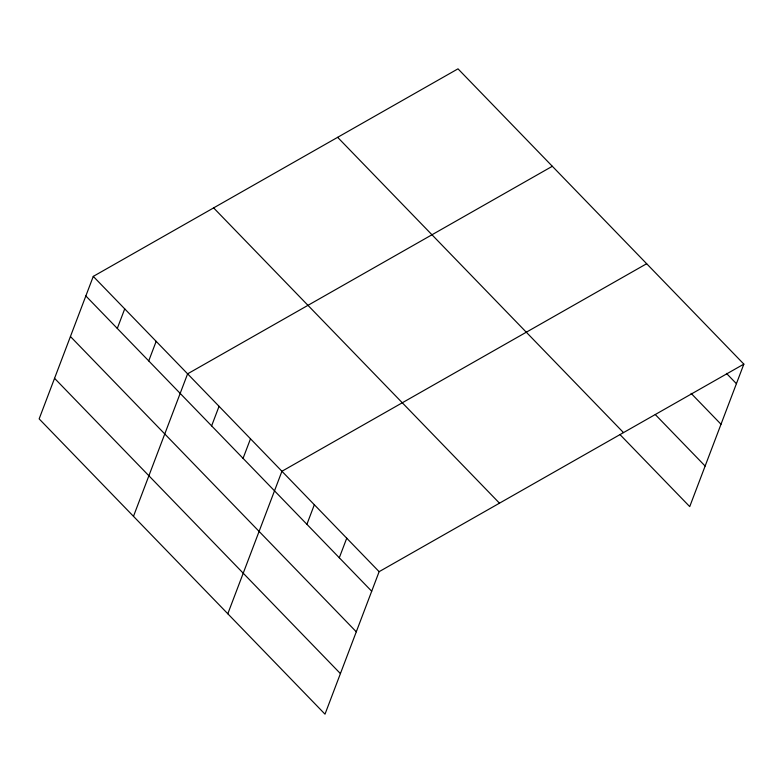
<?xml version="1.0" encoding="UTF-8"?>
<svg xmlns="http://www.w3.org/2000/svg" width="783" height="783" viewBox="0 0 783 783"><rect width="100%" height="100%" fill="white"/><g stroke="black" fill="none" stroke-linecap="round" stroke-linejoin="round"><path stroke-width="1.17" d="M93.275 276.389L39.15 418.885L325.004 714.165L379.129 571.668L743.85 364.115L457.996 68.835L93.275 276.389L379.129 571.668M117.293 328.439L124.722 308.874M148.731 360.914L156.169 341.349M133.482 516.33L187.607 373.834L552.328 166.28M211.625 425.874L219.054 406.308M243.063 458.358L250.501 438.793M227.814 613.764L281.939 471.268L646.66 263.724M306.907 524.307L314.335 504.741M339.303 557.77L346.732 538.205M743.85 364.115L689.725 506.611L619.94 434.536M726.448 373.383L736.421 383.68M691.105 393.36L721.006 424.249M655.293 414.559L705.131 466.042M337.639 137.328L623.493 432.608M213.632 207.896L499.485 503.175M85.846 295.954L371.7 591.234M70.441 336.524L356.294 631.803M54.556 378.316L340.409 673.595"/></g></svg>
